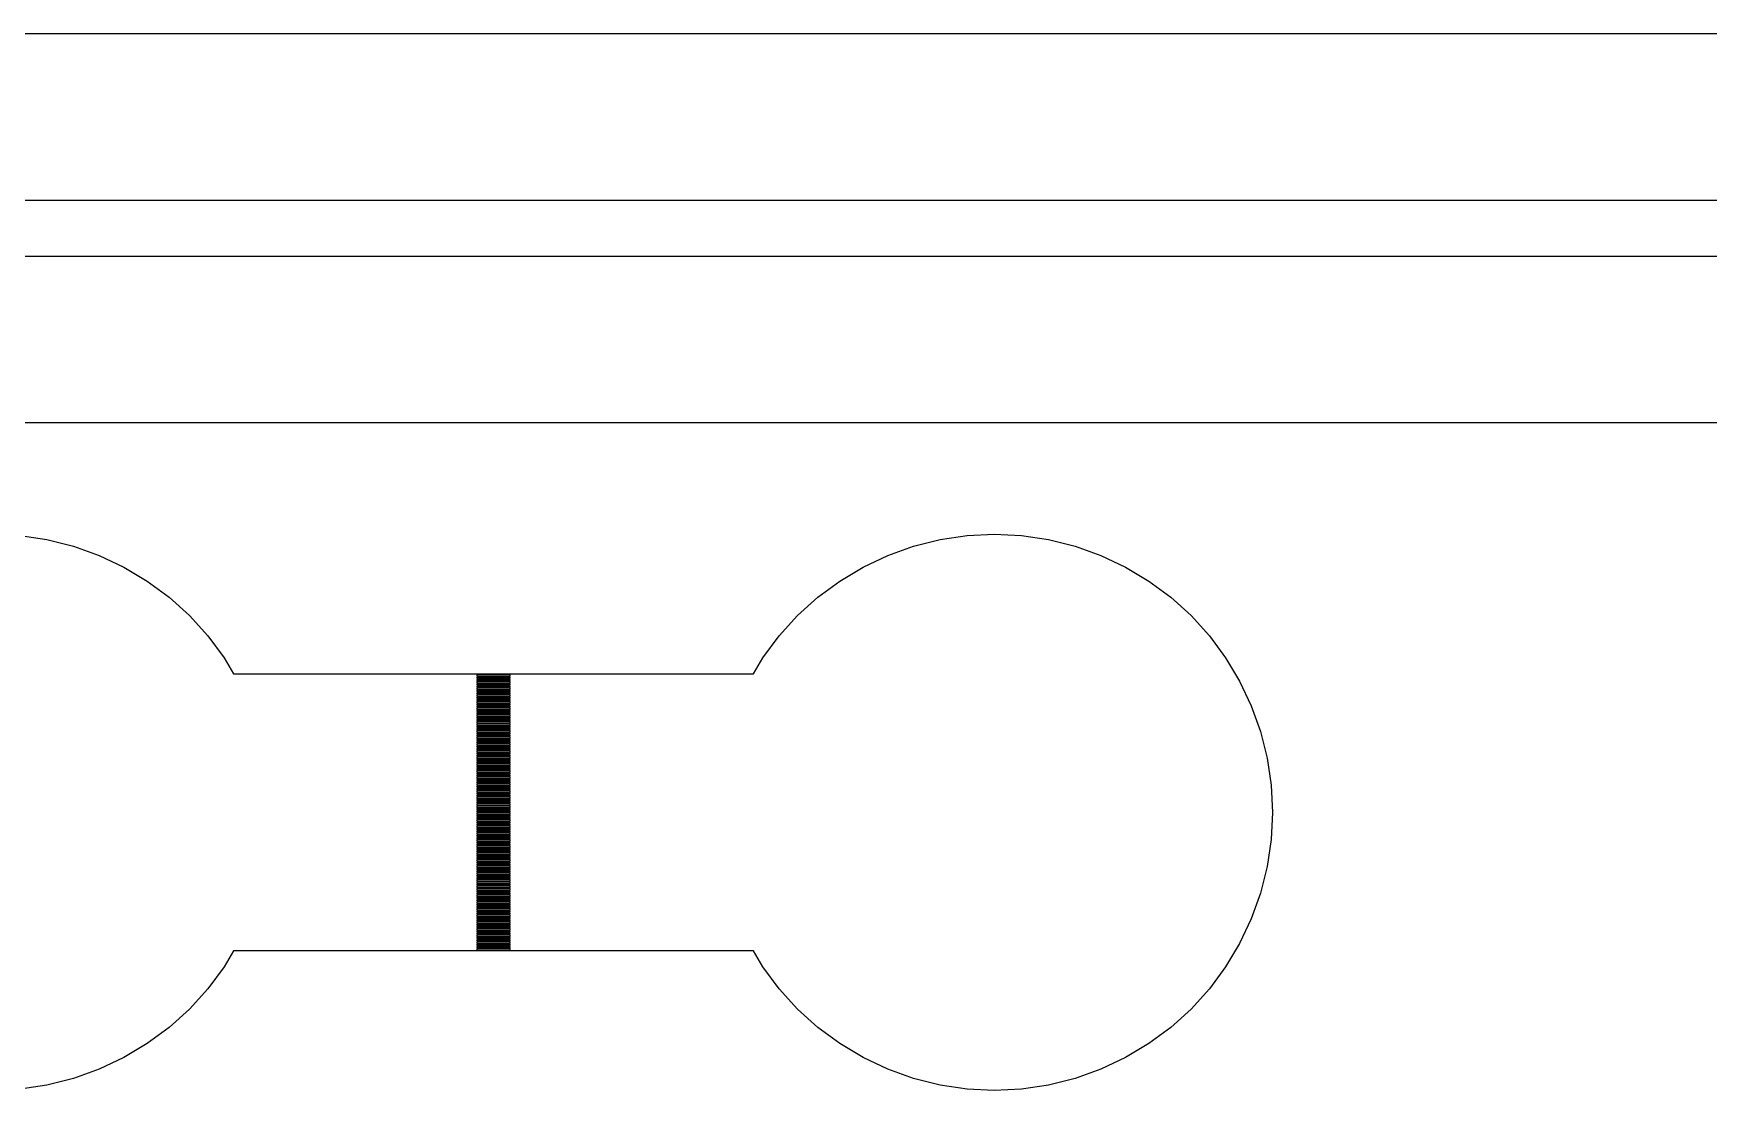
# Model space of a CAD drawing. Extents: x -16 to 132, y -40 to 113.
# Drawn here: x 41.79 to 57.18, y 66.47 to 76.18 of the extents above; entities that cross this region are included whole.
import ezdxf

# ---------------------------------------------------------------- set-up
doc = ezdxf.new("R2010")
doc.units = 0

msp = doc.modelspace()

# ---------------------------------------------------------------- linework, layer by layer
for p, q in [((-2.55649, 76.1837), (112.997, 76.1837)), ((111.463, 74.6498), (-1.0226, 74.6498)), ((-0.51129, 74.1385), (110.952, 74.1385)), ((109.418, 72.6046), (1.0226, 72.6046)), ((50.3681, 71.5697), (50.6187, 71.582)), ((50.6187, 71.582), (50.8693, 71.5697)), ((41.6659, 71.5697), (41.914, 71.5329)), ((41.914, 71.5329), (42.1574, 71.4719)), ((42.1574, 71.4719), (42.3936, 71.3874)), ((49.6404, 71.3874), (49.8766, 71.4719)), ((49.8766, 71.4719), (50.1199, 71.5329)), ((50.1199, 71.5329), (50.3681, 71.5697)), ((50.8693, 71.5697), (51.1174, 71.5329)), ((51.1174, 71.5329), (51.3608, 71.4719)), ((51.3608, 71.4719), (51.597, 71.3874)), ((42.3936, 71.3874), (42.6204, 71.2801)), ((42.6204, 71.2801), (42.8356, 71.1511)), ((49.1984, 71.1511), (49.4136, 71.2801)), ((49.4136, 71.2801), (49.6404, 71.3874)), ((51.597, 71.3874), (51.8238, 71.2801)), ((51.8238, 71.2801), (52.039, 71.1511)), ((42.8356, 71.1511), (43.0371, 71.0017)), ((48.9969, 71.0017), (49.1984, 71.1511)), ((52.039, 71.1511), (52.2405, 71.0017)), ((43.0371, 71.0017), (43.223, 70.8332)), ((48.811, 70.8332), (48.9969, 71.0017)), ((52.2405, 71.0017), (52.4264, 70.8332)), ((43.223, 70.8332), (43.3915, 70.6473)), ((48.6425, 70.6473), (48.811, 70.8332)), ((52.4264, 70.8332), (52.5949, 70.6473)), ((43.3915, 70.6473), (43.5409, 70.4458)), ((48.493, 70.4458), (48.6425, 70.6473)), ((52.5949, 70.6473), (52.7443, 70.4458)), ((43.5409, 70.4458), (43.6292, 70.2986)), ((48.4048, 70.2986), (48.493, 70.4458)), ((52.7443, 70.4458), (52.8733, 70.2306)), ((43.6292, 70.2986), (48.4048, 70.2986)), ((46.1704, 70.2884), (45.8636, 70.2884)), ((45.8636, 70.2884), (45.8636, 70.2782)), ((45.8636, 70.2782), (46.1704, 70.2782)), ((46.1704, 70.2679), (45.8636, 70.2679)), ((45.8636, 70.2679), (45.8636, 70.2577)), ((45.8636, 70.2577), (46.1704, 70.2577)), ((46.1704, 70.2475), (45.8636, 70.2475)), ((45.8636, 70.2475), (45.8636, 70.2373)), ((45.8636, 70.2373), (46.1704, 70.2373)), ((46.1704, 70.227), (45.8636, 70.227)), ((45.8636, 70.227), (45.8636, 70.2168)), ((45.8636, 70.2168), (46.1704, 70.2168)), ((46.1704, 70.2066), (45.8636, 70.2066)), ((45.8636, 70.2066), (45.8636, 70.1964)), ((45.8636, 70.1964), (46.1704, 70.1964)), ((46.1704, 70.2782), (46.1704, 70.2884)), ((46.1704, 70.2577), (46.1704, 70.2679)), ((46.1704, 70.2373), (46.1704, 70.2475)), ((46.1704, 70.2168), (46.1704, 70.227)), ((46.1704, 70.1964), (46.1704, 70.2066)), ((52.8733, 70.2306), (52.9806, 70.0038)), ((46.1704, 70.1861), (45.8636, 70.1861)), ((45.8636, 70.1861), (45.8636, 70.1759)), ((45.8636, 70.1759), (46.1704, 70.1759)), ((46.1704, 70.1657), (45.8636, 70.1657)), ((45.8636, 70.1657), (45.8636, 70.1555)), ((45.8636, 70.1555), (46.1704, 70.1555)), ((46.1704, 70.1452), (45.8636, 70.1452)), ((45.8636, 70.1452), (45.8636, 70.135)), ((45.8636, 70.135), (46.1704, 70.135)), ((46.1704, 70.1248), (45.8636, 70.1248)), ((45.8636, 70.1248), (45.8636, 70.1145)), ((45.8636, 70.1145), (46.1704, 70.1145)), ((46.1704, 70.1043), (45.8636, 70.1043)), ((45.8636, 70.1043), (45.8636, 70.0941)), ((45.8636, 70.0941), (46.1704, 70.0941)), ((46.1704, 70.0839), (45.8636, 70.0839)), ((45.8636, 70.0839), (45.8636, 70.0737)), ((45.8636, 70.0737), (46.1704, 70.0737)), ((46.1704, 70.0634), (45.8636, 70.0634)), ((45.8636, 70.0634), (45.8636, 70.0532)), ((45.8636, 70.0532), (46.1704, 70.0532)), ((46.1704, 70.043), (45.8636, 70.043)), ((45.8636, 70.043), (45.8636, 70.0327)), ((45.8636, 70.0327), (46.1704, 70.0327)), ((46.1704, 70.1759), (46.1704, 70.1861)), ((46.1704, 70.1555), (46.1704, 70.1657)), ((46.1704, 70.135), (46.1704, 70.1452)), ((46.1704, 70.1145), (46.1704, 70.1248)), ((46.1704, 70.0941), (46.1704, 70.1043)), ((46.1704, 70.0737), (46.1704, 70.0839)), ((46.1704, 70.0532), (46.1704, 70.0634)), ((46.1704, 70.0327), (46.1704, 70.043)), ((46.1704, 70.0225), (45.8636, 70.0225)), ((45.8636, 70.0225), (45.8636, 70.0123)), ((45.8636, 70.0123), (46.1704, 70.0123)), ((46.1704, 70.0021), (45.8636, 70.0021)), ((45.8636, 70.0021), (45.8636, 69.9918)), ((45.8636, 69.9918), (46.1704, 69.9918)), ((46.1704, 69.9816), (45.8636, 69.9816)), ((45.8636, 69.9816), (45.8636, 69.9714)), ((45.8636, 69.9714), (46.1704, 69.9714)), ((46.1704, 69.9612), (45.8636, 69.9612)), ((45.8636, 69.9612), (45.8636, 69.9509)), ((45.8636, 69.9509), (46.1704, 69.9509)), ((46.1704, 69.9407), (45.8636, 69.9407)), ((45.8636, 69.9407), (45.8636, 69.9305)), ((45.8636, 69.9305), (46.1704, 69.9305)), ((46.1704, 69.9203), (45.8636, 69.9203)), ((45.8636, 69.9203), (45.8636, 69.91)), ((45.8636, 69.91), (46.1704, 69.91)), ((46.1704, 69.8998), (45.8636, 69.8998)), ((45.8636, 69.8998), (45.8636, 69.8896)), ((45.8636, 69.8896), (46.1704, 69.8896)), ((46.1704, 69.8793), (45.8636, 69.8793)), ((45.8636, 69.8793), (45.8636, 69.8691)), ((46.1704, 70.0123), (46.1704, 70.0225)), ((46.1704, 69.9918), (46.1704, 70.0021)), ((46.1704, 69.9714), (46.1704, 69.9816)), ((46.1704, 69.9509), (46.1704, 69.9612)), ((46.1704, 69.9305), (46.1704, 69.9407)), ((46.1704, 69.91), (46.1704, 69.9203)), ((46.1704, 69.8896), (46.1704, 69.8998)), ((46.1704, 69.8691), (46.1704, 69.8793)), ((52.9806, 70.0038), (53.0651, 69.7676)), ((45.8636, 69.8691), (46.1704, 69.8691)), ((46.1704, 69.8589), (45.8636, 69.8589)), ((45.8636, 69.8589), (45.8636, 69.8487)), ((45.8636, 69.8487), (46.1704, 69.8487)), ((46.1704, 69.8385), (45.8636, 69.8385)), ((45.8636, 69.8385), (45.8636, 69.8282)), ((45.8636, 69.8282), (46.1704, 69.8282)), ((46.1704, 69.818), (45.8636, 69.818)), ((45.8636, 69.818), (45.8636, 69.8078)), ((45.8636, 69.8078), (46.1704, 69.8078)), ((46.1704, 69.7975), (45.8636, 69.7975)), ((45.8636, 69.7975), (45.8636, 69.7873)), ((45.8636, 69.7873), (46.1704, 69.7873)), ((46.1704, 69.7771), (45.8636, 69.7771)), ((45.8636, 69.7771), (45.8636, 69.7669)), ((45.8636, 69.7669), (46.1704, 69.7669)), ((46.1704, 69.7567), (45.8636, 69.7567)), ((45.8636, 69.7567), (45.8636, 69.7464)), ((45.8636, 69.7464), (46.1704, 69.7464)), ((46.1704, 69.7362), (45.8636, 69.7362)), ((45.8636, 69.7362), (45.8636, 69.726)), ((45.8636, 69.726), (46.1704, 69.726)), ((46.1704, 69.8487), (46.1704, 69.8589)), ((46.1704, 69.8282), (46.1704, 69.8385)), ((46.1704, 69.8078), (46.1704, 69.818)), ((46.1704, 69.7873), (46.1704, 69.7975)), ((46.1704, 69.7669), (46.1704, 69.7771)), ((46.1704, 69.7464), (46.1704, 69.7567)), ((46.1704, 69.726), (46.1704, 69.7362)), ((53.0651, 69.7676), (53.1261, 69.5242)), ((46.1704, 69.7157), (45.8636, 69.7157)), ((45.8636, 69.7157), (45.8636, 69.7055)), ((45.8636, 69.7055), (46.1704, 69.7055)), ((46.1704, 69.6953), (45.8636, 69.6953)), ((45.8636, 69.6953), (45.8636, 69.6851)), ((45.8636, 69.6851), (46.1704, 69.6851)), ((46.1704, 69.6748), (45.8636, 69.6748)), ((45.8636, 69.6748), (45.8636, 69.6646)), ((45.8636, 69.6646), (46.1704, 69.6646)), ((46.1704, 69.6544), (45.8636, 69.6544)), ((45.8636, 69.6544), (45.8636, 69.6442)), ((45.8636, 69.6442), (46.1704, 69.6442)), ((46.1704, 69.6339), (45.8636, 69.6339)), ((45.8636, 69.6339), (45.8636, 69.6237)), ((45.8636, 69.6237), (46.1704, 69.6237)), ((46.1704, 69.6135), (45.8636, 69.6135)), ((45.8636, 69.6135), (45.8636, 69.6032)), ((45.8636, 69.6032), (46.1704, 69.6032)), ((46.1704, 69.593), (45.8636, 69.593)), ((45.8636, 69.593), (45.8636, 69.5828)), ((45.8636, 69.5828), (46.1704, 69.5828)), ((46.1704, 69.5726), (45.8636, 69.5726)), ((45.8636, 69.5726), (45.8636, 69.5623)), ((46.1704, 69.7055), (46.1704, 69.7157)), ((46.1704, 69.6851), (46.1704, 69.6953)), ((46.1704, 69.6646), (46.1704, 69.6748)), ((46.1704, 69.6442), (46.1704, 69.6544)), ((46.1704, 69.6237), (46.1704, 69.6339)), ((46.1704, 69.6032), (46.1704, 69.6135)), ((46.1704, 69.5828), (46.1704, 69.593)), ((46.1704, 69.5623), (46.1704, 69.5726)), ((45.8636, 69.5623), (46.1704, 69.5623)), ((46.1704, 69.5521), (45.8636, 69.5521)), ((45.8636, 69.5521), (45.8636, 69.5419)), ((45.8636, 69.5419), (46.1704, 69.5419)), ((46.1704, 69.5317), (45.8636, 69.5317)), ((45.8636, 69.5317), (45.8636, 69.5214)), ((45.8636, 69.5214), (46.1704, 69.5214)), ((46.1704, 69.5112), (45.8636, 69.5112)), ((45.8636, 69.5112), (45.8636, 69.501)), ((45.8636, 69.501), (46.1704, 69.501)), ((46.1704, 69.4908), (45.8636, 69.4908)), ((45.8636, 69.4908), (45.8636, 69.4805)), ((45.8636, 69.4805), (46.1704, 69.4805)), ((46.1704, 69.4703), (45.8636, 69.4703)), ((45.8636, 69.4703), (45.8636, 69.4601)), ((45.8636, 69.4601), (46.1704, 69.4601)), ((46.1704, 69.4499), (45.8636, 69.4499)), ((45.8636, 69.4499), (45.8636, 69.4397)), ((45.8636, 69.4397), (46.1704, 69.4397)), ((46.1704, 69.4294), (45.8636, 69.4294)), ((45.8636, 69.4294), (45.8636, 69.4192)), ((45.8636, 69.4192), (46.1704, 69.4192)), ((46.1704, 69.5419), (46.1704, 69.5521)), ((46.1704, 69.5214), (46.1704, 69.5317)), ((46.1704, 69.501), (46.1704, 69.5112)), ((46.1704, 69.4805), (46.1704, 69.4908)), ((46.1704, 69.4601), (46.1704, 69.4703)), ((46.1704, 69.4397), (46.1704, 69.4499)), ((46.1704, 69.4192), (46.1704, 69.4294)), ((53.1261, 69.5242), (53.1629, 69.2761)), ((46.1704, 69.409), (45.8636, 69.409)), ((45.8636, 69.409), (45.8636, 69.3987)), ((45.8636, 69.3987), (46.1704, 69.3987)), ((46.1704, 69.3885), (45.8636, 69.3885)), ((45.8636, 69.3885), (45.8636, 69.3783)), ((45.8636, 69.3783), (46.1704, 69.3783)), ((46.1704, 69.3681), (45.8636, 69.3681)), ((45.8636, 69.3681), (45.8636, 69.3578)), ((45.8636, 69.3578), (46.1704, 69.3578)), ((46.1704, 69.3476), (45.8636, 69.3476)), ((45.8636, 69.3476), (45.8636, 69.3374)), ((45.8636, 69.3374), (46.1704, 69.3374)), ((46.1704, 69.3272), (45.8636, 69.3272)), ((45.8636, 69.3272), (45.8636, 69.3169)), ((45.8636, 69.3169), (46.1704, 69.3169)), ((46.1704, 69.3067), (45.8636, 69.3067)), ((45.8636, 69.3067), (45.8636, 69.2965)), ((45.8636, 69.2965), (46.1704, 69.2965)), ((46.1704, 69.2862), (45.8636, 69.2862)), ((45.8636, 69.2862), (45.8636, 69.276)), ((45.8636, 69.276), (46.1704, 69.276)), ((46.1704, 69.2658), (45.8636, 69.2658)), ((45.8636, 69.2658), (45.8636, 69.2556)), ((46.1704, 69.3987), (46.1704, 69.409)), ((46.1704, 69.3783), (46.1704, 69.3885)), ((46.1704, 69.3578), (46.1704, 69.3681)), ((46.1704, 69.3374), (46.1704, 69.3476)), ((46.1704, 69.3169), (46.1704, 69.3272)), ((46.1704, 69.2965), (46.1704, 69.3067)), ((46.1704, 69.276), (46.1704, 69.2862)), ((46.1704, 69.2556), (46.1704, 69.2658)), ((53.1629, 69.2761), (53.1752, 69.0255)), ((45.8636, 69.2556), (46.1704, 69.2556)), ((46.1704, 69.2453), (45.8636, 69.2453)), ((45.8636, 69.2453), (45.8636, 69.2351)), ((45.8636, 69.2351), (46.1704, 69.2351)), ((46.1704, 69.2249), (45.8636, 69.2249)), ((45.8636, 69.2249), (45.8636, 69.2147)), ((45.8636, 69.2147), (46.1704, 69.2147)), ((46.1704, 69.2044), (45.8636, 69.2044)), ((45.8636, 69.2044), (45.8636, 69.1942)), ((45.8636, 69.1942), (46.1704, 69.1942)), ((46.1704, 69.184), (45.8636, 69.184)), ((45.8636, 69.184), (45.8636, 69.1738)), ((45.8636, 69.1738), (46.1704, 69.1738)), ((46.1704, 69.1635), (45.8636, 69.1635)), ((45.8636, 69.1635), (45.8636, 69.1533)), ((45.8636, 69.1533), (46.1704, 69.1533)), ((46.1704, 69.1431), (45.8636, 69.1431)), ((45.8636, 69.1431), (45.8636, 69.1329)), ((45.8636, 69.1329), (46.1704, 69.1329)), ((46.1704, 69.1226), (45.8636, 69.1226)), ((45.8636, 69.1226), (45.8636, 69.1124)), ((45.8636, 69.1124), (46.1704, 69.1124)), ((46.1704, 69.2351), (46.1704, 69.2453)), ((46.1704, 69.2147), (46.1704, 69.2249)), ((46.1704, 69.1942), (46.1704, 69.2044)), ((46.1704, 69.1738), (46.1704, 69.184)), ((46.1704, 69.1533), (46.1704, 69.1635)), ((46.1704, 69.1329), (46.1704, 69.1431)), ((46.1704, 69.1124), (46.1704, 69.1226)), ((46.1704, 69.1022), (45.8636, 69.1022)), ((45.8636, 69.1022), (45.8636, 69.0919)), ((45.8636, 69.0919), (46.1704, 69.0919)), ((46.1704, 69.0817), (45.8636, 69.0817)), ((45.8636, 69.0817), (45.8636, 69.0715)), ((45.8636, 69.0715), (46.1704, 69.0715)), ((46.1704, 69.0613), (45.8636, 69.0613)), ((45.8636, 69.0613), (45.8636, 69.0511)), ((45.8636, 69.0511), (46.1704, 69.0511)), ((46.1704, 69.0408), (45.8636, 69.0408)), ((45.8636, 69.0408), (45.8636, 69.0306)), ((45.8636, 69.0306), (46.1704, 69.0306)), ((46.1704, 69.0204), (45.8636, 69.0204)), ((45.8636, 69.0204), (45.8636, 69.0101)), ((45.8636, 69.0101), (46.1704, 69.0101)), ((46.1704, 68.9999), (45.8636, 68.9999)), ((45.8636, 68.9999), (45.8636, 68.9897)), ((45.8636, 68.9897), (46.1704, 68.9897)), ((46.1704, 68.9795), (45.8636, 68.9795)), ((45.8636, 68.9795), (45.8636, 68.9693)), ((45.8636, 68.9693), (46.1704, 68.9693)), ((46.1704, 68.959), (45.8636, 68.959)), ((45.8636, 68.959), (45.8636, 68.9488)), ((46.1704, 69.0919), (46.1704, 69.1022)), ((46.1704, 69.0715), (46.1704, 69.0817)), ((46.1704, 69.0511), (46.1704, 69.0613)), ((46.1704, 69.0306), (46.1704, 69.0408)), ((46.1704, 69.0101), (46.1704, 69.0204)), ((46.1704, 68.9897), (46.1704, 68.9999)), ((46.1704, 68.9693), (46.1704, 68.9795)), ((46.1704, 68.9488), (46.1704, 68.959)), ((53.1752, 69.0255), (53.1629, 68.7749)), ((45.8636, 68.9488), (46.1704, 68.9488)), ((46.1704, 68.9386), (45.8636, 68.9386)), ((45.8636, 68.9386), (45.8636, 68.9284)), ((45.8636, 68.9284), (46.1704, 68.9284)), ((46.1704, 68.9181), (45.8636, 68.9181)), ((45.8636, 68.9181), (45.8636, 68.9079)), ((45.8636, 68.9079), (46.1704, 68.9079)), ((46.1704, 68.8977), (45.8636, 68.8977)), ((45.8636, 68.8977), (45.8636, 68.8875)), ((45.8636, 68.8875), (46.1704, 68.8875)), ((46.1704, 68.8772), (45.8636, 68.8772)), ((45.8636, 68.8772), (45.8636, 68.867)), ((45.8636, 68.867), (46.1704, 68.867)), ((46.1704, 68.8568), (45.8636, 68.8568)), ((45.8636, 68.8568), (45.8636, 68.8465)), ((45.8636, 68.8465), (46.1704, 68.8465)), ((46.1704, 68.8363), (45.8636, 68.8363)), ((45.8636, 68.8363), (45.8636, 68.8261)), ((45.8636, 68.8261), (46.1704, 68.8261)), ((46.1704, 68.8159), (45.8636, 68.8159)), ((45.8636, 68.8159), (45.8636, 68.8056)), ((45.8636, 68.8056), (46.1704, 68.8056)), ((46.1704, 68.9284), (46.1704, 68.9386)), ((46.1704, 68.9079), (46.1704, 68.9181)), ((46.1704, 68.8875), (46.1704, 68.8977)), ((46.1704, 68.867), (46.1704, 68.8772)), ((46.1704, 68.8465), (46.1704, 68.8568)), ((46.1704, 68.8261), (46.1704, 68.8363)), ((46.1704, 68.8056), (46.1704, 68.8159)), ((46.1704, 68.7954), (45.8636, 68.7954)), ((45.8636, 68.7954), (45.8636, 68.7852)), ((45.8636, 68.7852), (46.1704, 68.7852)), ((46.1704, 68.775), (45.8636, 68.775)), ((45.8636, 68.775), (45.8636, 68.7647)), ((45.8636, 68.7647), (46.1704, 68.7647)), ((46.1704, 68.7545), (45.8636, 68.7545)), ((45.8636, 68.7545), (45.8636, 68.7443)), ((45.8636, 68.7443), (46.1704, 68.7443)), ((46.1704, 68.7341), (45.8636, 68.7341)), ((45.8636, 68.7341), (45.8636, 68.7238)), ((45.8636, 68.7238), (46.1704, 68.7238)), ((46.1704, 68.7136), (45.8636, 68.7136)), ((45.8636, 68.7136), (45.8636, 68.7034)), ((45.8636, 68.7034), (46.1704, 68.7034)), ((46.1704, 68.6931), (45.8636, 68.6931)), ((45.8636, 68.6931), (45.8636, 68.6829)), ((45.8636, 68.6829), (46.1704, 68.6829)), ((46.1704, 68.6727), (45.8636, 68.6727)), ((45.8636, 68.6727), (45.8636, 68.6625)), ((45.8636, 68.6625), (46.1704, 68.6625)), ((46.1704, 68.6523), (45.8636, 68.6523)), ((45.8636, 68.6523), (45.8636, 68.642)), ((46.1704, 68.7852), (46.1704, 68.7954)), ((46.1704, 68.7647), (46.1704, 68.775)), ((46.1704, 68.7443), (46.1704, 68.7545)), ((46.1704, 68.7238), (46.1704, 68.7341)), ((46.1704, 68.7034), (46.1704, 68.7136)), ((46.1704, 68.6829), (46.1704, 68.6931)), ((46.1704, 68.6625), (46.1704, 68.6727)), ((46.1704, 68.642), (46.1704, 68.6523)), ((53.1629, 68.7749), (53.1261, 68.5267)), ((45.8636, 68.642), (46.1704, 68.642)), ((46.1704, 68.6318), (45.8636, 68.6318)), ((45.8636, 68.6318), (45.8636, 68.6216)), ((45.8636, 68.6216), (46.1704, 68.6216)), ((46.1704, 68.6113), (45.8636, 68.6113)), ((45.8636, 68.6113), (45.8636, 68.6011)), ((45.8636, 68.6011), (46.1704, 68.6011)), ((46.1704, 68.5909), (45.8636, 68.5909)), ((45.8636, 68.5909), (45.8636, 68.5807)), ((45.8636, 68.5807), (46.1704, 68.5807)), ((46.1704, 68.5704), (45.8636, 68.5704)), ((45.8636, 68.5704), (45.8636, 68.5602)), ((45.8636, 68.5602), (46.1704, 68.5602)), ((46.1704, 68.55), (45.8636, 68.55)), ((45.8636, 68.55), (45.8636, 68.5398)), ((45.8636, 68.5398), (46.1704, 68.5398)), ((46.1704, 68.5295), (45.8636, 68.5295)), ((45.8636, 68.5295), (45.8636, 68.5193)), ((45.8636, 68.5193), (46.1704, 68.5193)), ((46.1704, 68.5091), (45.8636, 68.5091)), ((45.8636, 68.5091), (45.8636, 68.4989)), ((45.8636, 68.4989), (46.1704, 68.4989)), ((46.1704, 68.6216), (46.1704, 68.6318)), ((46.1704, 68.6011), (46.1704, 68.6113)), ((46.1704, 68.5807), (46.1704, 68.5909)), ((46.1704, 68.5602), (46.1704, 68.5704)), ((46.1704, 68.5398), (46.1704, 68.55)), ((46.1704, 68.5193), (46.1704, 68.5295)), ((46.1704, 68.4989), (46.1704, 68.5091)), ((53.1261, 68.5267), (53.0651, 68.2834)), ((46.1704, 68.4886), (45.8636, 68.4886)), ((45.8636, 68.4886), (45.8636, 68.4784)), ((45.8636, 68.4784), (46.1704, 68.4784)), ((46.1704, 68.4682), (45.8636, 68.4682)), ((45.8636, 68.4682), (45.8636, 68.458)), ((45.8636, 68.458), (46.1704, 68.458)), ((46.1704, 68.4477), (45.8636, 68.4477)), ((45.8636, 68.4477), (45.8636, 68.4375)), ((45.8636, 68.4375), (46.1704, 68.4375)), ((46.1704, 68.4273), (45.8636, 68.4273)), ((45.8636, 68.4273), (45.8636, 68.4171)), ((45.8636, 68.4171), (46.1704, 68.4171)), ((46.1704, 68.4068), (45.8636, 68.4068)), ((45.8636, 68.4068), (45.8636, 68.3966)), ((45.8636, 68.3966), (46.1704, 68.3966)), ((46.1704, 68.3864), (45.8636, 68.3864)), ((45.8636, 68.3864), (45.8636, 68.3761)), ((45.8636, 68.3761), (46.1704, 68.3761)), ((46.1704, 68.3659), (45.8636, 68.3659)), ((45.8636, 68.3659), (45.8636, 68.3557)), ((45.8636, 68.3557), (46.1704, 68.3557)), ((46.1704, 68.3455), (45.8636, 68.3455)), ((45.8636, 68.3455), (45.8636, 68.3353)), ((46.1704, 68.4784), (46.1704, 68.4886)), ((46.1704, 68.458), (46.1704, 68.4682)), ((46.1704, 68.4375), (46.1704, 68.4477)), ((46.1704, 68.4171), (46.1704, 68.4273)), ((46.1704, 68.3966), (46.1704, 68.4068)), ((46.1704, 68.3761), (46.1704, 68.3864)), ((46.1704, 68.3557), (46.1704, 68.3659)), ((46.1704, 68.3353), (46.1704, 68.3455)), ((45.8636, 68.3353), (46.1704, 68.3353)), ((46.1704, 68.325), (45.8636, 68.325)), ((45.8636, 68.325), (45.8636, 68.3148)), ((45.8636, 68.3148), (46.1704, 68.3148)), ((46.1704, 68.3046), (45.8636, 68.3046)), ((45.8636, 68.3046), (45.8636, 68.2943)), ((45.8636, 68.2943), (46.1704, 68.2943)), ((46.1704, 68.2841), (45.8636, 68.2841)), ((45.8636, 68.2841), (45.8636, 68.2739)), ((45.8636, 68.2739), (46.1704, 68.2739)), ((46.1704, 68.2637), (45.8636, 68.2637)), ((45.8636, 68.2637), (45.8636, 68.2534)), ((45.8636, 68.2534), (46.1704, 68.2534)), ((46.1704, 68.2432), (45.8636, 68.2432)), ((45.8636, 68.2432), (45.8636, 68.233)), ((45.8636, 68.233), (46.1704, 68.233)), ((46.1704, 68.2228), (45.8636, 68.2228)), ((45.8636, 68.2228), (45.8636, 68.2125)), ((45.8636, 68.2125), (46.1704, 68.2125)), ((46.1704, 68.2023), (45.8636, 68.2023)), ((45.8636, 68.2023), (45.8636, 68.1921)), ((45.8636, 68.1921), (46.1704, 68.1921)), ((46.1704, 68.3148), (46.1704, 68.325)), ((46.1704, 68.2943), (46.1704, 68.3046)), ((46.1704, 68.2739), (46.1704, 68.2841)), ((46.1704, 68.2534), (46.1704, 68.2637)), ((46.1704, 68.233), (46.1704, 68.2432)), ((46.1704, 68.2125), (46.1704, 68.2228)), ((46.1704, 68.1921), (46.1704, 68.2023)), ((53.0651, 68.2834), (52.9806, 68.0472)), ((46.1704, 68.1819), (45.8636, 68.1819)), ((45.8636, 68.1819), (45.8636, 68.1716)), ((45.8636, 68.1716), (46.1704, 68.1716)), ((46.1704, 68.1614), (45.8636, 68.1614)), ((45.8636, 68.1614), (45.8636, 68.1512)), ((45.8636, 68.1512), (46.1704, 68.1512)), ((46.1704, 68.141), (45.8636, 68.141)), ((45.8636, 68.141), (45.8636, 68.1307)), ((45.8636, 68.1307), (46.1704, 68.1307)), ((46.1704, 68.1205), (45.8636, 68.1205)), ((45.8636, 68.1205), (45.8636, 68.1103)), ((45.8636, 68.1103), (46.1704, 68.1103)), ((46.1704, 68.1), (45.8636, 68.1)), ((45.8636, 68.1), (45.8636, 68.0898)), ((45.8636, 68.0898), (46.1704, 68.0898)), ((46.1704, 68.0796), (45.8636, 68.0796)), ((45.8636, 68.0796), (45.8636, 68.0694)), ((45.8636, 68.0694), (46.1704, 68.0694)), ((46.1704, 68.0591), (45.8636, 68.0591)), ((45.8636, 68.0591), (45.8636, 68.0489)), ((45.8636, 68.0489), (46.1704, 68.0489)), ((46.1704, 68.0387), (45.8636, 68.0387)), ((45.8636, 68.0387), (45.8636, 68.0285)), ((46.1704, 68.1716), (46.1704, 68.1819)), ((46.1704, 68.1512), (46.1704, 68.1614)), ((46.1704, 68.1307), (46.1704, 68.141)), ((46.1704, 68.1103), (46.1704, 68.1205)), ((46.1704, 68.0898), (46.1704, 68.1)), ((46.1704, 68.0694), (46.1704, 68.0796)), ((46.1704, 68.0489), (46.1704, 68.0591)), ((46.1704, 68.0285), (46.1704, 68.0387)), ((52.9806, 68.0472), (52.8733, 67.8204)), ((45.8636, 68.0285), (46.1704, 68.0285)), ((46.1704, 68.0182), (45.8636, 68.0182)), ((45.8636, 68.0182), (45.8636, 68.008)), ((45.8636, 68.008), (46.1704, 68.008)), ((46.1704, 67.9978), (45.8636, 67.9978)), ((45.8636, 67.9978), (45.8636, 67.9875)), ((45.8636, 67.9875), (46.1704, 67.9875)), ((46.1704, 67.9773), (45.8636, 67.9773)), ((45.8636, 67.9773), (45.8636, 67.9671)), ((45.8636, 67.9671), (46.1704, 67.9671)), ((46.1704, 67.9569), (45.8636, 67.9569)), ((45.8636, 67.9569), (45.8636, 67.9467)), ((45.8636, 67.9467), (46.1704, 67.9467)), ((46.1704, 67.9364), (45.8636, 67.9364)), ((45.8636, 67.9364), (45.8636, 67.9262)), ((45.8636, 67.9262), (46.1704, 67.9262)), ((46.1704, 67.916), (45.8636, 67.916)), ((45.8636, 67.916), (45.8636, 67.9058)), ((45.8636, 67.9058), (46.1704, 67.9058)), ((46.1704, 67.8955), (45.8636, 67.8955)), ((45.8636, 67.8955), (45.8636, 67.8853)), ((45.8636, 67.8853), (46.1704, 67.8853)), ((46.1704, 68.008), (46.1704, 68.0182)), ((46.1704, 67.9875), (46.1704, 67.9978)), ((46.1704, 67.9671), (46.1704, 67.9773)), ((46.1704, 67.9467), (46.1704, 67.9569)), ((46.1704, 67.9262), (46.1704, 67.9364)), ((46.1704, 67.9058), (46.1704, 67.916)), ((46.1704, 67.8853), (46.1704, 67.8955)), ((43.6292, 67.7524), (43.5409, 67.6052)), ((48.4048, 67.7524), (43.6292, 67.7524)), ((46.1704, 67.8751), (45.8636, 67.8751)), ((45.8636, 67.8751), (45.8636, 67.8649)), ((45.8636, 67.8649), (46.1704, 67.8649)), ((46.1704, 67.8546), (45.8636, 67.8546)), ((45.8636, 67.8546), (45.8636, 67.8444)), ((45.8636, 67.8444), (46.1704, 67.8444)), ((46.1704, 67.8342), (45.8636, 67.8342)), ((45.8636, 67.8342), (45.8636, 67.8239)), ((45.8636, 67.8239), (46.1704, 67.8239)), ((46.1704, 67.8137), (45.8636, 67.8137)), ((45.8636, 67.8137), (45.8636, 67.8035)), ((45.8636, 67.8035), (46.1704, 67.8035)), ((46.1704, 67.7933), (45.8636, 67.7933)), ((45.8636, 67.7933), (45.8636, 67.783)), ((45.8636, 67.783), (46.1704, 67.783)), ((46.1704, 67.7728), (45.8636, 67.7728)), ((45.8636, 67.7728), (45.8636, 67.7626)), ((45.8636, 67.7626), (46.1704, 67.7626)), ((46.1704, 67.8649), (46.1704, 67.8751)), ((46.1704, 67.8444), (46.1704, 67.8546)), ((46.1704, 67.8239), (46.1704, 67.8342)), ((46.1704, 67.8035), (46.1704, 67.8137)), ((46.1704, 67.783), (46.1704, 67.7933)), ((46.1704, 67.7626), (46.1704, 67.7728)), ((48.493, 67.6052), (48.4048, 67.7524)), ((52.8733, 67.8204), (52.7443, 67.6052)), ((43.5409, 67.6052), (43.3915, 67.4037)), ((48.6425, 67.4037), (48.493, 67.6052)), ((52.7443, 67.6052), (52.5949, 67.4037)), ((43.3915, 67.4037), (43.223, 67.2178)), ((48.811, 67.2178), (48.6425, 67.4037)), ((52.5949, 67.4037), (52.4264, 67.2178)), ((43.223, 67.2178), (43.0371, 67.0493)), ((48.9969, 67.0493), (48.811, 67.2178)), ((52.4264, 67.2178), (52.2405, 67.0493)), ((43.0371, 67.0493), (42.8356, 66.8999)), ((49.1984, 66.8999), (48.9969, 67.0493)), ((52.2405, 67.0493), (52.039, 66.8999)), ((42.8356, 66.8999), (42.6204, 66.7709)), ((49.4136, 66.7709), (49.1984, 66.8999)), ((52.039, 66.8999), (51.8238, 66.7709)), ((42.3936, 66.6636), (42.1574, 66.5791)), ((42.6204, 66.7709), (42.3936, 66.6636)), ((49.6404, 66.6636), (49.4136, 66.7709)), ((49.8766, 66.5791), (49.6404, 66.6636)), ((51.597, 66.6636), (51.3608, 66.5791)), ((51.8238, 66.7709), (51.597, 66.6636)), ((41.914, 66.5181), (41.6659, 66.4813)), ((42.1574, 66.5791), (41.914, 66.5181)), ((50.1199, 66.5181), (49.8766, 66.5791)), ((50.3681, 66.4813), (50.1199, 66.5181)), ((51.1174, 66.5181), (50.8693, 66.4813)), ((51.3608, 66.5791), (51.1174, 66.5181)), ((50.6187, 66.469), (50.3681, 66.4813)), ((50.8693, 66.4813), (50.6187, 66.469))]:
    msp.add_line(p, q)

doc.saveas('drawing.dxf')
